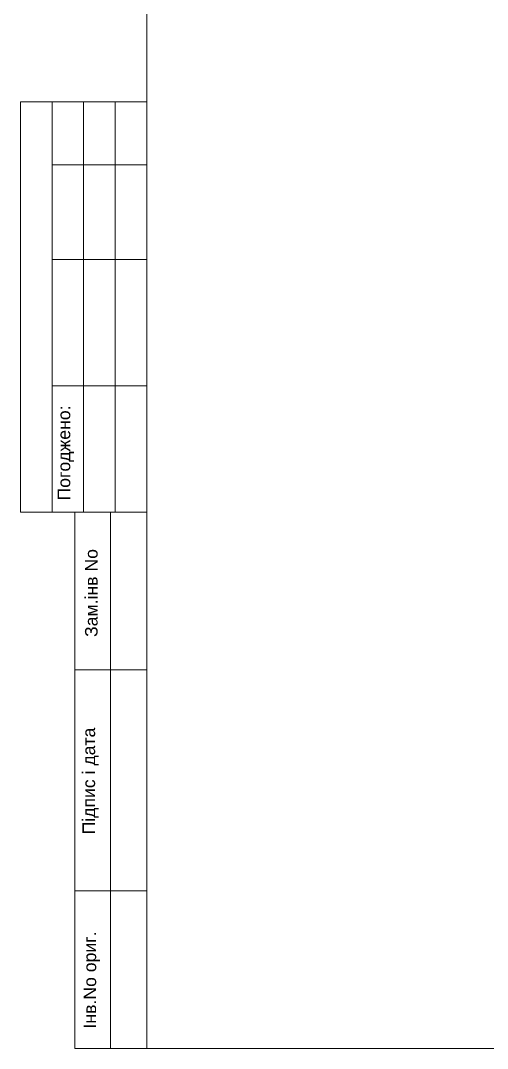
# Model space of a CAD drawing. Header units: millimetres. Extents: x -490789 to -449459, y 209001 to 327650.
# Drawn here: x -490659 to -483257, y 209001 to 225289 of the extents above; entities that cross this region are included whole.
import ezdxf

# ---------------------------------------------------------------- set-up
doc = ezdxf.new("R2010")
doc.units = ezdxf.units.MM
doc.header["$MEASUREMENT"] = 0
for name, color, linetype, lineweight in [('11EXPLICACIA_Ном_пера__7_Ном_пера__7_Ном_пера__7_Ном_пера__7_Ном_пера__7_Ном_пера__7_Ном_пера__7_Ном_пера__7_Ном_пера__7_Ном_пера__7_Ном._пера__7_Ном_пера__7_Ном._пера__7_Ном_пера__7_Ном._пера__7_Ном_пера__7_Ном_пера__7_Ном_пера__7_Ном_пера__7_Ном._пера_8_Ном._пера__7', 7, 'Continuous', 18), ('оси_Ном_пера__7_Ном_пера__7_Ном_пера__7_Ном_пера__7_Ном_пера__7_Ном_пера__7_Ном_пера__7_Ном_пера__7_Ном_пера__7_Ном_пера__7_Ном._пера__7_Ном_пера__7_Ном._пера__7_Ном_пера__7_Ном._пера__7_Ном_пера__7_Ном_пера__7_Ном_пера__7_Ном_пера__7_Ном._пера__7_Ном.__6_Ном._пера__7', 7, 'Continuous', 18), ('Текст_Ном_пера__7_Ном_пера__7_Ном_пера__7_Ном_пера__7_Ном_пера__7_Ном_пера__7_Ном_пера__7_Ном_пера__7_Ном_пера__7_Ном_пера__7_Ном._пера__7_Ном_пера__7_Ном._пера__7_Ном_пера__7_Ном._пера__7_Ном_пера__7_Ном_пера__7_Ном_пера__7_Ном_пера__7_Ном._пера__7_Ном_B_Ном._пера__7', 7, 'Continuous', 18)]:
    doc.layers.add(name, color=color, linetype=linetype, lineweight=lineweight)
doc.styles.add('СГЕНЕРИР_СТИЛЬ_1', font='')
doc.styles.get('СГЕНЕРИР_СТИЛЬ_1').set_extended_font_data('Arial')

msp = doc.modelspace()

# ---------------------------------------------------------------- linework, layer by layer
at = {"layer": '11EXPLICACIA_Ном_пера__7_Ном_пера__7_Ном_пера__7_Ном_пера__7_Ном_пера__7_Ном_пера__7_Ном_пера__7_Ном_пера__7_Ном_пера__7_Ном_пера__7_Ном._пера__7_Ном_пера__7_Ном._пера__7_Ном_пера__7_Ном._пера__7_Ном_пера__7_Ном_пера__7_Ном_пера__7_Ном_пера__7_Ном._пера_8_Ном._пера__7', "linetype": 'Continuous'}
for p, q in [((-488659.4, 237401.4), (-488659.4, 209001.4)), ((-490659.4, 224001.4), (-488659.4, 224001.4)), ((-490659.4, 224001.4), (-490659.4, 217501.4)), ((-490159.4, 224001.4), (-490159.4, 217501.4)), ((-489659.4, 224001.4), (-489659.4, 217501.4)), ((-489159.4, 224001.4), (-489159.4, 217501.4)), ((-490159.4, 223001.4), (-488659.4, 223001.4)), ((-490159.4, 221501.4), (-488659.4, 221501.4)), ((-490159.4, 219501.4), (-488659.4, 219501.4)), ((-490659.4, 217501.4), (-488659.4, 217501.4)), ((-489799.4, 217501.4), (-488659.4, 217501.4)), ((-489799.4, 209001.4), (-489799.4, 217501.4)), ((-489799.4, 209001.4), (-489799.4, 217501.4)), ((-489799.4, 217501.4), (-488659.4, 217501.4)), ((-489234.4, 209001.4), (-489234.4, 217501.4)), ((-489234.4, 209001.4), (-489234.4, 217501.4)), ((-489799.4, 215001.4), (-488659.4, 215001.4)), ((-489799.4, 215001.4), (-488659.4, 215001.4)), ((-489799.4, 211501.4), (-488659.4, 211501.4)), ((-489799.4, 211501.4), (-488659.4, 211501.4)), ((-489799.4, 209001.4), (-449459.4, 209001.4))]:
    msp.add_line(p, q, dxfattribs=at)

# ---------------------------------------------------------------- texts
at = {"layer": 'оси_Ном_пера__7_Ном_пера__7_Ном_пера__7_Ном_пера__7_Ном_пера__7_Ном_пера__7_Ном_пера__7_Ном_пера__7_Ном_пера__7_Ном_пера__7_Ном._пера__7_Ном_пера__7_Ном._пера__7_Ном_пера__7_Ном._пера__7_Ном_пера__7_Ном_пера__7_Ном_пера__7_Ном_пера__7_Ном._пера__7_Ном.__6_Ном._пера__7', "linetype": 'Continuous', "char_height": 200, "attachment_point": 7, "rotation": 90, "style": 'СГЕНЕРИР_СТИЛЬ_1'}
for s, insert in [('\\A1;{\\fArial|b0|i0|c204|p38;Зам.інв No}', (-489434.8, 215521.4)), ('\\A1;{\\fArial|b0|i0|c204|p38;Підпис і дата}', (-489419.4, 212392.9)), ('\\A1;{\\fArial|b0|i0|c204|p38;Інв.No ориг.}', (-489400.8, 209316.6))]:
    msp.add_mtext(s, dxfattribs=dict(at, insert=insert))
at = {"layer": 'Текст_Ном_пера__7_Ном_пера__7_Ном_пера__7_Ном_пера__7_Ном_пера__7_Ном_пера__7_Ном_пера__7_Ном_пера__7_Ном_пера__7_Ном_пера__7_Ном._пера__7_Ном_пера__7_Ном._пера__7_Ном_пера__7_Ном._пера__7_Ном_пера__7_Ном_пера__7_Ном_пера__7_Ном_пера__7_Ном._пера__7_Ном_B_Ном._пера__7', "linetype": 'Continuous', "insert": (-489813.8, 217683.9), "char_height": 200, "attachment_point": 7, "rotation": 90, "style": 'СГЕНЕРИР_СТИЛЬ_1'}
msp.add_mtext('\\A1;{\\fArial|b0|i0|c204|p38;Погоджено:}', dxfattribs=at)

doc.saveas('drawing.dxf')
